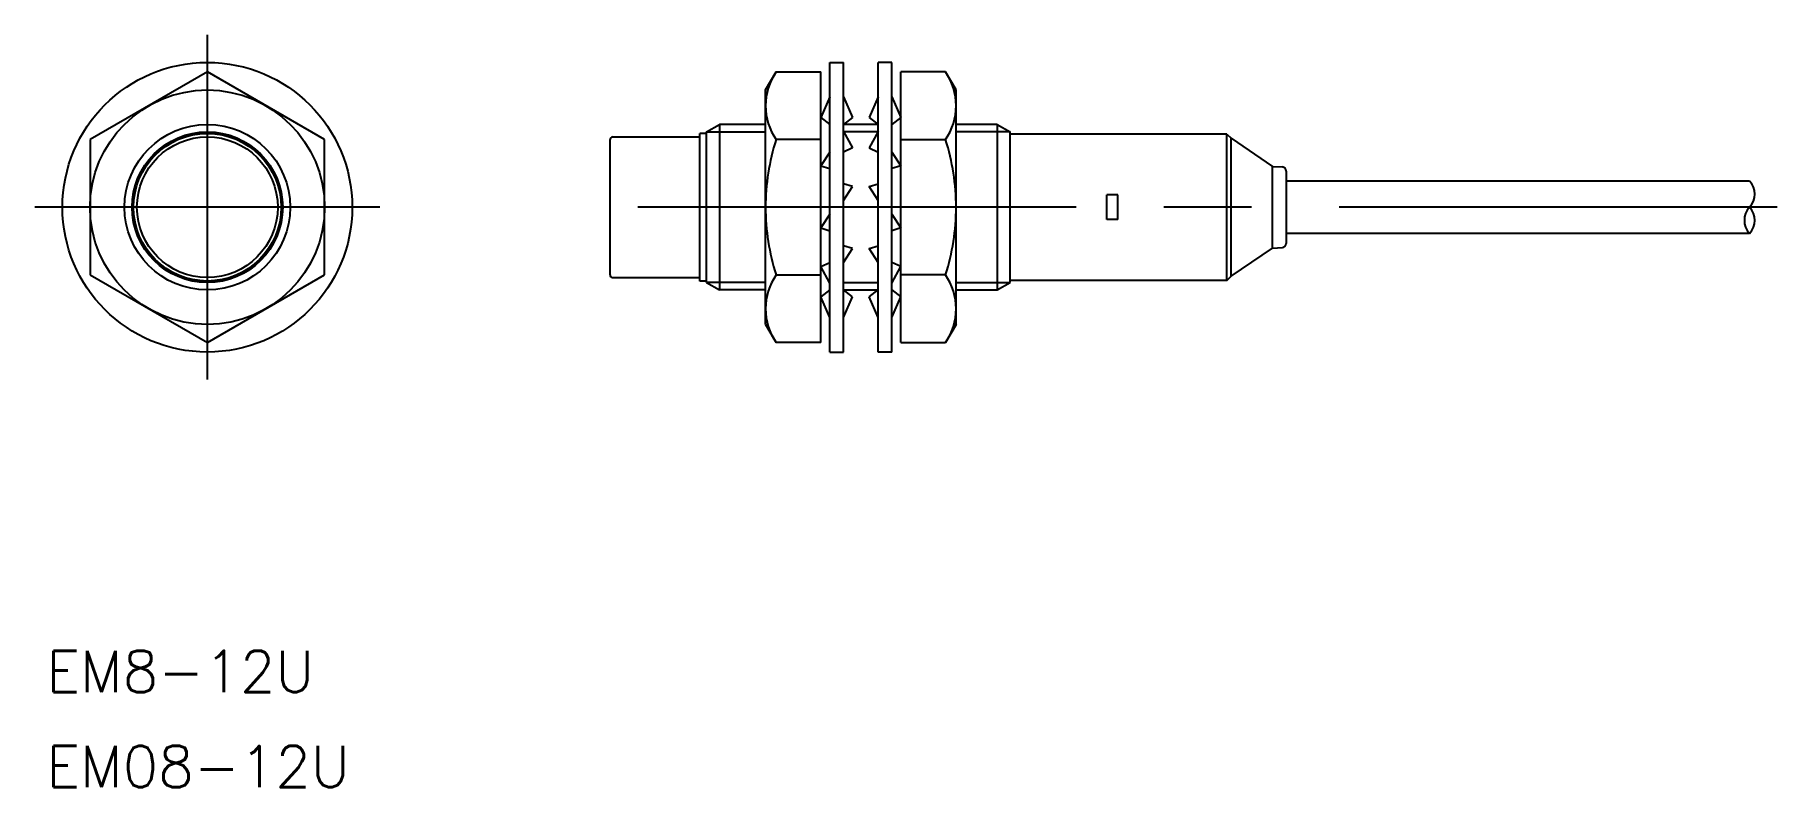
# Model space of a CAD drawing. Extents: x -12 to 114, y -42 to 13.
import ezdxf

# ---------------------------------------------------------------- set-up
doc = ezdxf.new("R2010")
doc.units = 0
doc.linetypes.add('CENTER', pattern=[50.8, 31.75, -6.35, 6.35, -6.35])
doc.linetypes.add('PHANTOM', pattern=[63.5, 31.75, -6.35, 6.35, -6.35, 6.35, -6.35])
doc.layers.get('0').update_dxf_attribs({"linetype": 'CONTINUOUS'})
doc.layers.add('CENTER', color=1, linetype='CENTER')
doc.styles.get("Standard").update_dxf_attribs({"font": 'txt.shx', "height": 3, "bigfont": 'bigfont.shx'})

msp = doc.modelspace()

# ---------------------------------------------------------------- linework, layer by layer
at = {"color": 7, "linetype": 'CONTINUOUS'}
for p, q in [((45.1, -10.5), (45.1, 10.5)), ((45.1, 10.5), (46.1, 10.5)), ((46.1, -10.5), (46.1, 10.5)), ((48.6, -10.5), (48.6, 10.5)), ((49.6, 10.5), (48.6, 10.5)), ((49.6, -10.5), (49.6, 10.5)), ((0, 9.81), (-8.5, 4.91)), ((8.5, 4.91), (0, 9.81)), ((40.45, 8.5), (41.21, 9.81)), ((41.21, 9.81), (44.45, 9.81)), ((44.45, -9.81), (44.45, 9.81)), ((50.25, -9.81), (50.25, 9.81)), ((53.49, 9.81), (50.25, 9.81)), ((54.25, 8.5), (53.49, 9.81)), ((40.45, -8.5), (40.45, 8.5)), ((45.1, 8), (44.45, 6.5)), ((46.1, 8), (46.75, 6.5)), ((48.6, 8), (47.95, 6.5)), ((49.6, 8), (50.25, 6.5)), ((54.25, -8.5), (54.25, 8.5)), ((44.45, 6.5), (45.1, 6)), ((46.75, 6.5), (46.1, 6)), ((47.95, 6.5), (48.6, 6)), ((50.25, 6.5), (49.6, 6)), ((29.38, 5.1), (35.68, 5.1)), ((35.68, -5.35), (35.68, 5.35)), ((36.18, 5.35), (35.68, 5.35)), ((36.18, 5.46), (37.12, 6)), ((36.18, -5.46), (36.18, 5.46)), ((37.12, 6), (37.12, -6)), ((40.45, 6), (37.12, 6)), ((48.6, 6), (46.1, 6)), ((46.1, 5.5), (46.75, 4.3)), ((48.6, 5.5), (47.95, 4.3)), ((57.24, 6), (54.25, 6)), ((57.24, 6), (57.24, -6)), ((57.24, 6), (58.18, 5.46)), ((58.18, -5.46), (58.18, 5.46)), ((73.88, 5.3), (58.18, 5.3)), ((73.88, -5.3), (73.88, 5.3)), ((73.88, 5.3), (74.18, 5)), ((-8.5, 4.91), (-8.5, -4.91)), ((8.5, -4.91), (8.5, 4.91)), ((29.18, -4.9), (29.18, 4.9)), ((44.45, 4.91), (41.21, 4.91)), ((45.1, 4), (44.45, 3)), ((46.75, 4.3), (46.1, 4)), ((47.95, 4.3), (48.6, 4)), ((49.6, 4), (50.25, 3)), ((50.25, 4.91), (53.49, 4.91)), ((74.18, -5), (74.18, 5)), ((74.18, 5), (77.18, 2.96)), ((44.45, 3), (45.1, 2.8)), ((50.25, 3), (49.6, 2.8)), ((77.18, -2.96), (77.18, 2.96)), ((77.18, 2.96), (77.9, 2.92)), ((78.18, 2.62), (78.18, -2.62)), ((46.75, 1.5), (46.1, 1.7)), ((46.1, 0.5), (46.75, 1.5)), ((47.95, 1.5), (48.6, 1.7)), ((48.6, 0.5), (47.95, 1.5)), ((111.75, 1.9), (78.18, 1.9)), ((45.1, -0.5), (44.45, -1.5)), ((49.6, -0.5), (50.25, -1.5)), ((44.45, -1.5), (45.1, -1.7)), ((50.25, -1.5), (49.6, -1.7)), ((111.75, -1.9), (78.18, -1.9)), ((46.75, -3), (46.1, -2.8)), ((46.1, -4), (46.75, -3)), ((47.95, -3), (48.6, -2.8)), ((48.6, -4), (47.95, -3)), ((74.18, -5), (77.18, -2.96)), ((77.18, -2.96), (77.9, -2.92)), ((-8.5, -4.91), (0, -9.81)), ((0, -9.81), (8.5, -4.91)), ((41.21, -4.91), (44.45, -4.91)), ((44.45, -4.3), (45.1, -4)), ((45.1, -5.5), (44.45, -4.3)), ((50.25, -4.3), (49.6, -4)), ((49.6, -5.5), (50.25, -4.3)), ((53.49, -4.91), (50.25, -4.91)), ((73.88, -5.3), (74.18, -5)), ((29.38, -5.1), (35.68, -5.1)), ((36.18, -5.35), (35.68, -5.35)), ((36.18, -5.46), (37.12, -6)), ((40.45, -6), (37.12, -6)), ((45.1, -6), (44.45, -6.5)), ((46.75, -6.5), (46.1, -6)), ((46.1, -6), (48.6, -6)), ((47.95, -6.5), (48.6, -6)), ((49.6, -6), (50.25, -6.5)), ((54.25, -6), (57.24, -6)), ((57.24, -6), (58.18, -5.46)), ((73.88, -5.3), (58.18, -5.3)), ((45.1, -8), (44.45, -6.5)), ((46.1, -8), (46.75, -6.5)), ((48.6, -8), (47.95, -6.5)), ((49.6, -8), (50.25, -6.5)), ((40.45, -8.5), (41.21, -9.81)), ((54.25, -8.5), (53.49, -9.81)), ((44.45, -9.81), (41.21, -9.81)), ((50.25, -9.81), (53.49, -9.81)), ((45.1, -10.5), (46.1, -10.5)), ((49.6, -10.5), (48.6, -10.5))]:
    msp.add_line(p, q, dxfattribs=at)
at = {"color": 3, "linetype": 'CONTINUOUS'}
for p, q in [((36.18, 5.46), (40.45, 5.46)), ((48.58, 5.46), (46.12, 5.46)), ((58.18, 5.46), (54.25, 5.46)), ((40.45, -5.46), (36.18, -5.46)), ((46.1, -5.46), (48.6, -5.46)), ((54.25, -5.46), (58.18, -5.46))]:
    msp.add_line(p, q, dxfattribs=at)
at = {"color": 3, "linetype": 'PHANTOM'}
for p, q in [((65.98, 0.9), (65.18, 0.9)), ((65.18, -0.9), (65.18, 0.9)), ((65.98, -0.9), (65.98, 0.9)), ((65.98, -0.9), (65.18, -0.9))]:
    msp.add_line(p, q, dxfattribs=at)
at = {"color": 7, "linetype": 'CONTINUOUS'}
for radius in [10.5, 8.5, 6, 5.35, 5.1]:
    msp.add_circle((0, 0), radius, dxfattribs=at)
at = {"color": 3, "linetype": 'CONTINUOUS'}
msp.add_circle((0, 0), 5.46, dxfattribs=at)
at = {"color": 7, "linetype": 'CONTINUOUS'}
for centre, radius, start, end in [((44.79, 7.36), 4.34, 145.5673, 180.0146), ((49.91, 7.36), 4.34, 359.9854, 34.4327), ((44.79, 7.36), 4.34, 179.9853, 214.4328), ((49.91, 7.36), 4.34, 325.5672, 0.0147), ((29.38, 4.9), 0.2, 90, 180), ((56.66, 0), 16.21, 162.3839, 180.0092), ((38.04, 0), 16.21, 359.9908, 17.6161), ((77.88, 2.62), 0.3, 0, 86.5664), ((56.66, 0), 16.21, 179.9908, 197.6161), ((38.04, 0), 16.21, 342.3839, 0.0092), ((77.88, -2.62), 0.3, 273.4336, 360), ((29.38, -4.9), 0.2, 180, 270), ((44.79, -7.36), 4.34, 145.5672, 180.0146), ((49.91, -7.36), 4.34, 359.9854, 34.4328), ((44.79, -7.36), 4.34, 179.9854, 214.4327), ((49.91, -7.36), 4.34, 325.5673, 0.0146)]:
    msp.add_arc(centre, radius, start, end, dxfattribs=at)
at = {"color": 3, "linetype": 'CONTINUOUS'}
for centre, radius, start, end in [((110.7, 0.95), 1.42, 317.8812, 42.1188), ((112.76, -0.95), 1.39, 136.9138, 223.0862), ((110.7, -0.95), 1.42, 317.8813, 42.1187)]:
    msp.add_arc(centre, radius, start, end, dxfattribs=at)
at = {"layer": 'CENTER', "color": 1, "linetype": 'CENTER'}
for p, q in [((0, -12.5), (0, 12.5)), ((12.5, 0), (-12.5, 0)), ((113.75, 0), (27.18, 0))]:
    msp.add_line(p, q, dxfattribs=at)

# ---------------------------------------------------------------- texts
at = {"color": 7, "linetype": 'CONTINUOUS'}
for s, p in [('EM8-12U', (-11.66, -35.15)), ('EM08-12U', (-11.66, -42.05))]:
    msp.add_text(s, height=3, dxfattribs=at).set_placement(p)

doc.saveas('drawing.dxf')
